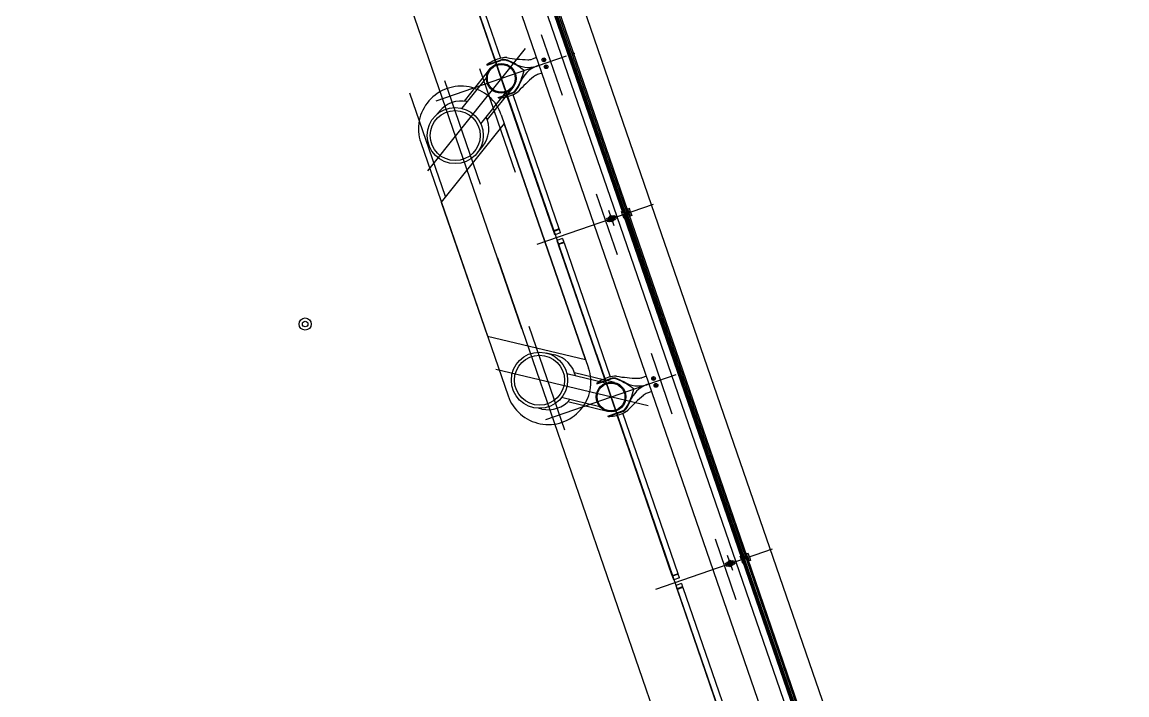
# Model space of a CAD drawing. Extents: x 809434 to 809707, y 818708 to 819364.
# Drawn here: x 809494.77 to 809503.85, y 819300.39 to 819305.92 of the extents above; entities that cross this region are included whole.
import ezdxf

# ---------------------------------------------------------------- set-up
doc = ezdxf.new("R2010")
doc.units = 0
for name, color, linetype in [('MAJ630_1', 7, 'Continuous'), ('MAJ630__', 7, 'Continuous'), ('MAJ640__', 7, 'Continuous'), ('MAJ640__1', 7, 'Continuous'), ('MMH294_S', 7, 'Continuous')]:
    doc.layers.add(name, color=color, linetype=linetype)

msp = doc.modelspace()

# ---------------------------------------------------------------- linework, layer by layer
at = {"layer": 'MAJ630_1'}
for p, q in [((809498.5858, 819305.4673), (809498.3834, 819305.2137)), ((809498.6123, 819305.5362), (809498.402, 819305.2727)), ((809498.8034, 819305.3837), (809498.5931, 819305.1202)), ((809498.7422, 819305.3426), (809498.5383, 819305.0871)), ((809498.1986, 819305.1881), (809498.1817, 819305.1668)), ((809498.7081, 819305.1595), (809499.4254, 819303.0763)), ((809498.0463, 819304.9316), (809498.7635, 819302.8484)), ((809498.5097, 819304.8453), (809498.5558, 819304.903)), ((809499.0756, 819303.2018), (809499.1475, 819303.1847)), ((809499.565, 819302.953), (809499.2471, 819303.0288)), ((809499.6385, 819302.9583), (809499.3106, 819303.0365)), ((809499.5186, 819302.7585), (809499.2029, 819302.8337)), ((809499.0415, 819302.7401), (809499.0151, 819302.7464)), ((809499.5818, 819302.7205), (809499.2539, 819302.7987))]:
    msp.add_line(p, q, dxfattribs=at)
msp.add_lwpolyline([(809499.4013, 819303.1462), (809498.7322, 819305.0896), (809498.215, 819304.4415), (809498.5948, 819303.3386), (809499.4013, 819303.1462)], dxfattribs=at)
for centre, radius in [((809498.7078, 819305.4599), 0.1223), ((809498.7078, 819305.4599), 0.1143), ((809498.3292, 819304.9892), 0.2309), ((809498.3292, 819304.9892), 0.2059), ((809499.022, 819302.9772), 0.2309), ((809499.022, 819302.9772), 0.2059), ((809499.6102, 819302.8394), 0.1223), ((809499.6102, 819302.8394), 0.1143)]:
    msp.add_circle(centre, radius, dxfattribs=at)
for centre, radius, start, end in [((809498.3772, 819305.0455), 0.35, 19, 199.00003), ((809498.3772, 819305.0455), 0.2285, 77.36555, 141.41268), ((809498.3772, 819305.0455), 0.2285, 321.42148, 25.45906), ((809499.0945, 819302.9624), 0.2285, 12.54094, 76.57852), ((809499.0945, 819302.9624), 0.35, 198.9995, 19.00002), ((809499.0945, 819302.9624), 0.2285, 256.58732, 320.63445)]:
    msp.add_arc(centre, radius, start, end, dxfattribs=at)
at = {"layer": 'MAJ630__'}
for p, q in [((809499.9438, 819304.4199), (809496.037, 819315.7661)), ((809499.471, 819304.2571), (809497.5192, 819309.9255)), ((809499.7097, 819304.3472), (809498.7379, 819307.1696)), ((809499.7522, 819304.3619), (809498.7804, 819307.1842)), ((809499.7606, 819304.3885), (809499.7483, 819304.3843)), ((809499.7556, 819304.363), (809499.7483, 819304.3843)), ((809499.7703, 819304.3602), (809499.7606, 819304.3885)), ((809503.8506, 819293.0737), (809499.9438, 819304.4199)), ((809499.7024, 819304.3685), (809499.695, 819304.366)), ((809499.7048, 819304.3376), (809499.695, 819304.366)), ((809499.7097, 819304.3472), (809499.7024, 819304.3685)), ((809499.7703, 819304.3602), (809499.7048, 819304.3376)), ((809499.7703, 819304.3602), (809499.7048, 819304.3376)), ((809499.7048, 819304.3376), (809499.7146, 819304.3092)), ((809499.7556, 819304.363), (809499.7097, 819304.3472)), ((809499.7605, 819304.3488), (809499.7146, 819304.333)), ((809500.6864, 819301.5107), (809499.7146, 819304.333)), ((809499.7146, 819304.333), (809499.7219, 819304.3118)), ((809499.7219, 819304.3118), (809499.7146, 819304.3092)), ((809500.7289, 819301.5253), (809499.7571, 819304.3477)), ((809499.7605, 819304.3488), (809499.7678, 819304.3276)), ((809499.7801, 819304.3318), (809499.7678, 819304.3276)), ((809499.7703, 819304.3602), (809499.7801, 819304.3318)), ((809501.4228, 819298.5887), (809499.471, 819304.2571)), ((809500.6791, 819301.5319), (809500.6717, 819301.5294)), ((809500.6815, 819301.5011), (809500.6717, 819301.5294)), ((809500.6864, 819301.5107), (809500.6791, 819301.5319)), ((809500.747, 819301.5236), (809500.6815, 819301.5011)), ((809500.747, 819301.5236), (809500.6815, 819301.5011)), ((809500.6815, 819301.5011), (809500.6913, 819301.4727)), ((809500.7323, 819301.5265), (809500.6864, 819301.5107)), ((809500.7372, 819301.5123), (809500.6913, 819301.4965)), ((809501.6631, 819298.6741), (809500.6913, 819301.4965)), ((809500.6913, 819301.4965), (809500.6986, 819301.4752)), ((809500.6986, 819301.4752), (809500.6913, 819301.4727)), ((809500.7373, 819301.552), (809500.725, 819301.5477)), ((809500.7323, 819301.5265), (809500.725, 819301.5477)), ((809501.7056, 819298.6888), (809500.7338, 819301.5111)), ((809500.7372, 819301.5123), (809500.7445, 819301.491)), ((809500.747, 819301.5236), (809500.7373, 819301.552)), ((809500.7568, 819301.4952), (809500.7445, 819301.491)), ((809500.747, 819301.5236), (809500.7568, 819301.4952))]:
    msp.add_line(p, q, dxfattribs=at)
for points in [[(809498.5898, 819305.5717), (809498.5911, 819305.5677), (809498.704, 819305.6065)], [(809498.9979, 819305.6312), (809498.9611, 819305.6185)], [(809499.0418, 819305.5035), (809499.005, 819305.4909)], [(809498.6836, 819305.2992), (809498.6822, 819305.3032), (809498.795, 819305.342)], [(809499.4921, 819302.9512), (809499.4935, 819302.9472), (809499.6063, 819302.986)], [(809499.9002, 819303.0107), (809499.8634, 819302.998)], [(809499.9442, 819302.883), (809499.9073, 819302.8703)], [(809499.5859, 819302.6787), (809499.5845, 819302.6827), (809499.6973, 819302.7215)]]:
    msp.add_lwpolyline(points, dxfattribs=at)
for centre, radius in [((809498.7078, 819305.4599), 0.1223), ((809498.7078, 819305.4599), 0.1143), ((809499.6102, 819302.8394), 0.1223), ((809499.6102, 819302.8394), 0.1143)]:
    msp.add_circle(centre, radius, dxfattribs=at)
for centre, radius, start, end in [((809498.7899, 819305.2977), 0.3393, 107.29394, 126.13928), ((809498.7443, 819305.4584), 0.1724, 87.60393, 108.72489), ((809498.7284, 819305.5356), 0.075, 68.03764, 109), ((809498.7507, 819305.6106), 0.02, 80.57421, 87.60393), ((809498.9735, 819306.9525), 1.3402, 260.57421, 267.92155), ((809498.5459, 819305.0832), 0.5628, 51.63214, 68.03764), ((809498.9285, 819305.7131), 0.1, 267.92155, 289), ((809498.3483, 819305.6571), 0.5628, 329.96236, 346.36786), ((809499.8361, 819304.4473), 1.3402, 130.07845, 137.42579), ((809499.0376, 819305.3963), 0.1, 109, 130.07845), ((809498.7706, 819305.4129), 0.075, 289, 329.96236), ((809498.6726, 819305.6383), 0.3393, 271.86071, 290.70605), ((809498.7356, 819305.4836), 0.1724, 289.2751, 310.39607), ((809498.8344, 819305.3676), 0.02, 310.39607, 317.42579), ((809499.6922, 819302.6771), 0.3393, 107.29394, 126.13928), ((809499.6467, 819302.8379), 0.1724, 87.60393, 108.72489), ((809499.6307, 819302.9151), 0.075, 68.03764, 109), ((809499.653, 819302.9901), 0.02, 80.57421, 87.60393), ((809499.8758, 819304.3319), 1.3402, 260.57421, 267.92155), ((809499.4482, 819302.4627), 0.5628, 51.63214, 68.03764), ((809499.8308, 819303.0925), 0.1, 267.92155, 289), ((809499.2506, 819303.0366), 0.5628, 329.96236, 346.36786), ((809500.7384, 819301.8268), 1.3402, 130.07845, 137.42579), ((809499.9399, 819302.7758), 0.1, 109, 130.07845), ((809499.6729, 819302.7924), 0.075, 289, 329.96236), ((809499.5749, 819303.0178), 0.3393, 271.86071, 290.70605), ((809499.638, 819302.8631), 0.1724, 289.2751, 310.39607), ((809499.7367, 819302.7471), 0.02, 310.39607, 317.42579)]:
    msp.add_arc(centre, radius, start, end, dxfattribs=at)
at = {"layer": 'MAJ640__'}
for p, q in [((809499.6601, 819304.3222), (809497.7083, 819309.9906)), ((809499.7191, 819304.3505), (809498.7473, 819307.1728)), ((809499.7199, 819304.3507), (809498.748, 819307.1731)), ((809499.7293, 819304.354), (809498.7575, 819307.1764)), ((809499.7407, 819304.3579), (809498.7688, 819307.1803)), ((809499.5748, 819304.3087), (809499.5852, 819304.3123)), ((809499.5797, 819304.2945), (809499.5748, 819304.3087)), ((809499.5846, 819304.2804), (809499.5797, 819304.2945)), ((809499.595, 819304.2839), (809499.5846, 819304.2804)), ((809499.6295, 819304.3289), (809499.5855, 819304.3137)), ((809499.5869, 819304.3063), (809499.5945, 819304.3089)), ((809499.6002, 819304.2923), (809499.5926, 819304.2897)), ((809499.5946, 819304.3089), (809499.6254, 819304.3195)), ((809499.5953, 819304.3213), (809499.6171, 819304.3288)), ((809499.596, 819304.3226), (809499.5953, 819304.3213)), ((809499.5953, 819304.3213), (809499.5963, 819304.3185)), ((809499.6158, 819304.3294), (809499.596, 819304.3226)), ((809499.5963, 819304.3185), (809499.6181, 819304.326)), ((809499.5987, 819304.3193), (809499.5984, 819304.3187)), ((809499.5985, 819304.3182), (809499.5984, 819304.3187)), ((809499.6003, 819304.2924), (809499.6311, 819304.303)), ((809499.6293, 819304.2934), (809499.6075, 819304.2859)), ((809499.6075, 819304.2859), (809499.6085, 819304.283)), ((809499.6303, 819304.2905), (809499.6085, 819304.283)), ((809499.6094, 819304.2865), (809499.6091, 819304.2875)), ((809499.6098, 819304.2824), (809499.6297, 819304.2893)), ((809499.6157, 819304.3252), (809499.6163, 819304.3249)), ((809499.6158, 819304.3294), (809499.6171, 819304.3288)), ((809499.6165, 819304.3244), (809499.6163, 819304.3249)), ((809499.6171, 819304.3288), (809499.6181, 819304.326)), ((809499.633, 819304.3221), (809499.6254, 819304.3195)), ((809499.6274, 819304.2927), (809499.6271, 819304.2937)), ((809499.6293, 819304.2934), (809499.6303, 819304.2905)), ((809499.6297, 819304.2893), (809499.6303, 819304.2905)), ((809499.6306, 819304.3279), (809499.641, 819304.3315)), ((809499.6404, 819304.2996), (809499.6508, 819304.3031)), ((809499.641, 819304.3315), (809499.6459, 819304.3173)), ((809499.6459, 819304.3173), (809499.6508, 819304.3031)), ((809501.6119, 819298.6538), (809499.6601, 819304.3222)), ((809500.6959, 819301.5139), (809499.724, 819304.3363)), ((809500.6966, 819301.5142), (809499.7247, 819304.3365)), ((809500.706, 819301.5174), (809499.7342, 819304.3398)), ((809500.7174, 819301.5213), (809499.7456, 819304.3437)), ((809499.6098, 819304.2824), (809499.6085, 819304.283)), ((809500.5515, 819301.4722), (809500.562, 819301.4758)), ((809500.5613, 819301.4438), (809500.5515, 819301.4722)), ((809500.6062, 819301.4923), (809500.5622, 819301.4772)), ((809500.5636, 819301.4697), (809500.5712, 819301.4723)), ((809500.5714, 819301.4724), (809500.6021, 819301.483)), ((809500.572, 819301.4848), (809500.5938, 819301.4923)), ((809500.5727, 819301.486), (809500.572, 819301.4848)), ((809500.572, 819301.4848), (809500.573, 819301.4819)), ((809500.5925, 819301.4929), (809500.5727, 819301.486)), ((809500.573, 819301.4819), (809500.5948, 819301.4894)), ((809500.5754, 819301.4828), (809500.5751, 819301.4821)), ((809500.5752, 819301.4816), (809500.5751, 819301.4821)), ((809500.5924, 819301.4886), (809500.593, 819301.4883)), ((809500.5925, 819301.4929), (809500.5938, 819301.4923)), ((809500.5932, 819301.4878), (809500.593, 819301.4883)), ((809500.5938, 819301.4923), (809500.5948, 819301.4894)), ((809500.6097, 819301.4856), (809500.6021, 819301.483)), ((809500.6073, 819301.4914), (809500.6177, 819301.4949)), ((809500.6177, 819301.4949), (809500.6275, 819301.4666)), ((809501.6726, 819298.6774), (809500.7007, 819301.4997)), ((809501.6733, 819298.6776), (809500.7015, 819301.5)), ((809501.6827, 819298.6809), (809500.7109, 819301.5032)), ((809501.6941, 819298.6848), (809500.7223, 819301.5071)), ((809500.5717, 819301.4474), (809500.5613, 819301.4438)), ((809500.5769, 819301.4558), (809500.5693, 819301.4532)), ((809500.577, 819301.4558), (809500.6078, 819301.4664)), ((809500.606, 819301.4568), (809500.5843, 819301.4493)), ((809500.5843, 819301.4493), (809500.5852, 819301.4465)), ((809500.607, 819301.454), (809500.5852, 819301.4465)), ((809500.5865, 819301.4459), (809500.5852, 819301.4465)), ((809500.5861, 819301.45), (809500.5858, 819301.4509)), ((809500.5865, 819301.4459), (809500.6064, 819301.4527)), ((809500.6041, 819301.4562), (809500.6038, 819301.4571)), ((809500.606, 819301.4568), (809500.607, 819301.454)), ((809500.6064, 819301.4527), (809500.607, 819301.454)), ((809500.6171, 819301.463), (809500.6275, 819301.4666))]:
    msp.add_line(p, q, dxfattribs=at)
for points in [[(809498.5898, 819305.5717), (809498.7026, 819305.6105)], [(809498.6836, 819305.2992), (809498.7964, 819305.338)], [(809499.5961, 819304.283), (809499.6401, 819304.2981)], [(809499.4921, 819302.9512), (809499.6049, 819302.99)], [(809499.5859, 819302.6787), (809499.6987, 819302.7175)], [(809500.5728, 819301.4464), (809500.6168, 819301.4616)]]:
    msp.add_lwpolyline(points, dxfattribs=at)
for centre, radius in [((809499.0573, 819305.612), 0.0155), ((809499.0573, 819305.612), 0.0135), ((809499.0573, 819305.612), 0.0042), ((809499.0769, 819305.5553), 0.0155), ((809499.0769, 819305.5553), 0.0135), ((809499.0769, 819305.5553), 0.0042), ((809499.9597, 819302.9915), 0.0155), ((809499.9597, 819302.9915), 0.0135), ((809499.9597, 819302.9915), 0.0042), ((809499.9792, 819302.9348), 0.0155), ((809499.9792, 819302.9348), 0.0135), ((809499.9792, 819302.9348), 0.0042), ((809500.5895, 819301.4694), 0.006)]:
    msp.add_circle(centre, radius, dxfattribs=at)
for centre, radius, start, end in [((809498.7284, 819305.5356), 0.0792, 68.03764, 109), ((809498.5459, 819305.0832), 0.567, 59.89592, 68.03764), ((809498.8404, 819305.591), 0.02, 239.89592, 251.32459), ((809498.9323, 819305.7808), 0.2307, 244.76877, 292.32268), ((809499.0822, 819305.3453), 0.2307, 105.67731, 153.23123), ((809499.0822, 819305.3453), 0.2307, 105.67731, 112.32268), ((809498.9323, 819305.7808), 0.2307, 285.67731, 292.32268), ((809498.3483, 819305.6571), 0.567, 329.96236, 338.10407), ((809498.893, 819305.4382), 0.02, 146.67541, 158.10407), ((809498.7706, 819305.4129), 0.0792, 289, 329.96236), ((809499.6128, 819304.3059), 0.0095, 146.69488, 199.00008), ((809499.6128, 819304.3059), 0.0095, 199.00008, 251.30512), ((809499.6128, 819304.3059), 0.006, 18.99986, 199.00013), ((809499.6128, 819304.3059), 0.006, 199.00013, 18.99986), ((809499.6128, 819304.3059), 0.0109, 101.1265, 116.87349), ((809499.6128, 819304.3059), 0.0109, 281.1265, 296.87349), ((809499.6128, 819304.3059), 0.0095, 18.99991, 72.81736), ((809499.6128, 819304.3059), 0.0095, 325.18264, 18.99991), ((809499.6307, 819302.9151), 0.0792, 68.03764, 109), ((809499.4482, 819302.4627), 0.567, 59.89592, 68.03764), ((809499.7427, 819302.9705), 0.02, 239.89592, 251.32459), ((809499.8346, 819303.1602), 0.2307, 244.76877, 292.32268), ((809499.9845, 819302.7248), 0.2307, 105.67731, 153.23123), ((809499.8346, 819303.1602), 0.2307, 285.67731, 292.32268), ((809499.9845, 819302.7248), 0.2307, 105.67731, 112.32268), ((809499.6729, 819302.7924), 0.0792, 289, 329.96236), ((809499.2506, 819303.0366), 0.567, 329.96236, 338.10407), ((809499.7953, 819302.8177), 0.02, 146.67541, 158.10407), ((809500.5895, 819301.4694), 0.0095, 146.69488, 251.30512), ((809500.5895, 819301.4694), 0.0109, 101.1265, 116.87349), ((809500.5895, 819301.4694), 0.0095, 325.18264, 72.81736), ((809500.5895, 819301.4694), 0.0109, 281.1265, 296.87349)]:
    msp.add_arc(centre, radius, start, end, dxfattribs=at)
for points, degree in [([(809499.5852, 819304.313), (809499.5852, 819304.3131), (809499.5852, 819304.3131), (809499.5853, 819304.3132), (809499.5853, 819304.3133), (809499.5853, 819304.3133), (809499.5853, 819304.3134), (809499.5853, 819304.3134), (809499.5853, 819304.3135), (809499.5853, 819304.3135), (809499.5854, 819304.3136), (809499.5854, 819304.3136), (809499.5854, 819304.3136), (809499.5855, 819304.3137), (809499.5855, 819304.3137), (809499.5855, 819304.3137)], 3), ([(809499.5861, 819304.3068), (809499.586, 819304.3072), (809499.5859, 819304.3075), (809499.5857, 819304.3084), (809499.5856, 819304.3089), (809499.5854, 819304.31), (809499.5853, 819304.3106), (809499.5853, 819304.3118), (809499.5852, 819304.3124), (809499.5852, 819304.313)], 3), ([(809499.5861, 819304.3068), (809499.5861, 819304.3068), (809499.5861, 819304.3068), (809499.5861, 819304.3067), (809499.5861, 819304.3067), (809499.5861, 819304.3067), (809499.5861, 819304.3067), (809499.5861, 819304.3066)], 3), ([(809499.5869, 819304.3063), (809499.5869, 819304.3063), (809499.5869, 819304.3063), (809499.5869, 819304.3062), (809499.5868, 819304.3062), (809499.5867, 819304.3062), (809499.5867, 819304.3062), (809499.5866, 819304.3062), (809499.5865, 819304.3063), (809499.5864, 819304.3063), (809499.5863, 819304.3064), (809499.5862, 819304.3065), (809499.5862, 819304.3066), (809499.5861, 819304.3066)], 3), ([(809499.5922, 819304.289), (809499.5922, 819304.289), (809499.5922, 819304.289), (809499.5922, 819304.2891), (809499.5922, 819304.2892), (809499.5922, 819304.2894), (809499.5923, 819304.2894), (809499.5923, 819304.2895), (809499.5924, 819304.2896), (809499.5925, 819304.2897), (809499.5925, 819304.2897), (809499.5926, 819304.2897), (809499.5926, 819304.2897), (809499.5926, 819304.2897)], 3), ([(809499.5922, 819304.289), (809499.5922, 819304.2889), (809499.5922, 819304.2889), (809499.5922, 819304.2889), (809499.5923, 819304.2889), (809499.5923, 819304.2888), (809499.5923, 819304.2888), (809499.5923, 819304.2888)], 3), ([(809499.5954, 819304.2834), (809499.5951, 819304.2839), (809499.5947, 819304.2844), (809499.594, 819304.2854), (809499.5937, 819304.2858), (809499.5932, 819304.2868), (809499.5929, 819304.2873), (809499.5926, 819304.2881), (809499.5924, 819304.2884), (809499.5923, 819304.2888)], 3), ([(809499.5945, 819304.3089), (809499.5945, 819304.3089), (809499.5946, 819304.3089), (809499.5946, 819304.3089)], 2), ([(809499.5945, 819304.3089), (809499.5945, 819304.3089), (809499.5945, 819304.3088), (809499.5946, 819304.3087), (809499.5946, 819304.3085), (809499.5947, 819304.3079), (809499.5948, 819304.3075), (809499.595, 819304.3063), (809499.5951, 819304.3053), (809499.5956, 819304.303), (809499.5959, 819304.3018), (809499.5963, 819304.3005), (809499.5963, 819304.3004), (809499.5964, 819304.3003)], 3), ([(809499.5964, 819304.3003), (809499.5967, 819304.2993), (809499.5971, 819304.2983), (809499.5981, 819304.2963), (809499.5986, 819304.2954), (809499.5993, 819304.2941), (809499.5996, 819304.2936), (809499.6, 819304.2929), (809499.6001, 819304.2927), (809499.6002, 819304.2925), (809499.6002, 819304.2924), (809499.6002, 819304.2923)], 3), ([(809499.6003, 819304.2924), (809499.6003, 819304.2924), (809499.6002, 819304.2923), (809499.6002, 819304.2923)], 2), ([(809499.6003, 819304.2924), (809499.6003, 819304.2924), (809499.6002, 819304.2923), (809499.6002, 819304.2923)], 2), ([(809499.6057, 819304.3125), (809499.6057, 819304.3124), (809499.6057, 819304.3124), (809499.6056, 819304.3123), (809499.6056, 819304.3123), (809499.6054, 819304.312), (809499.6053, 819304.3119), (809499.6051, 819304.3115), (809499.605, 819304.3113), (809499.6049, 819304.3111)], 3), ([(809499.6079, 819304.3157), (809499.6067, 819304.314), (809499.6057, 819304.3125)], 2), ([(809499.6098, 819304.2969), (809499.61, 819304.2969), (809499.6102, 819304.2968), (809499.6106, 819304.2967), (809499.6108, 819304.2966), (809499.611, 819304.2965), (809499.6111, 819304.2965), (809499.6112, 819304.2964), (809499.6112, 819304.2964), (809499.6112, 819304.2964)], 3), ([(809499.6144, 819304.3154), (809499.6127, 819304.316), (809499.6107, 819304.3167)], 2), ([(809499.6112, 819304.2964), (809499.613, 819304.2958), (809499.6149, 819304.2952)], 2), ([(809499.6159, 819304.3149), (809499.6157, 819304.315), (809499.6155, 819304.3151), (809499.6151, 819304.3152), (809499.6149, 819304.3153), (809499.6146, 819304.3154), (809499.6145, 819304.3154), (809499.6144, 819304.3154), (809499.6144, 819304.3154), (809499.6144, 819304.3154)], 3), ([(809499.6178, 819304.2962), (809499.6189, 819304.2979), (809499.6199, 819304.2994)], 2), ([(809499.6199, 819304.2994), (809499.6199, 819304.2994), (809499.6199, 819304.2994), (809499.62, 819304.2995), (809499.62, 819304.2996), (809499.6202, 819304.2998), (809499.6203, 819304.3), (809499.6205, 819304.3004), (809499.6206, 819304.3005), (809499.6207, 819304.3007)], 3), ([(809499.6292, 819304.3116), (809499.6289, 819304.3126), (809499.6285, 819304.3136), (809499.6275, 819304.3156), (809499.627, 819304.3165), (809499.6263, 819304.3178), (809499.626, 819304.3183), (809499.6257, 819304.3189), (809499.6256, 819304.3192), (809499.6255, 819304.3194), (809499.6254, 819304.3195), (809499.6254, 819304.3195)], 3), ([(809499.6311, 819304.303), (809499.6311, 819304.303), (809499.6311, 819304.303), (809499.631, 819304.3032), (809499.631, 819304.3034), (809499.6309, 819304.3039), (809499.6308, 819304.3043), (809499.6306, 819304.3056), (809499.6305, 819304.3066), (809499.63, 819304.3089), (809499.6297, 819304.3101), (809499.6293, 819304.3114), (809499.6293, 819304.3115), (809499.6292, 819304.3116)], 3), ([(809499.6295, 819304.3289), (809499.6295, 819304.3289), (809499.6296, 819304.3289), (809499.6297, 819304.3289), (809499.6297, 819304.3289), (809499.6298, 819304.3288), (809499.6298, 819304.3288), (809499.6299, 819304.3288), (809499.6299, 819304.3288), (809499.6299, 819304.3287), (809499.63, 819304.3287), (809499.63, 819304.3286), (809499.6301, 819304.3286), (809499.6301, 819304.3285), (809499.6302, 819304.3285), (809499.6302, 819304.3285)], 3), ([(809499.6302, 819304.3285), (809499.6306, 819304.328), (809499.6309, 819304.3275), (809499.6316, 819304.3265), (809499.6319, 819304.326), (809499.6324, 819304.325), (809499.6327, 819304.3245), (809499.6331, 819304.3237), (809499.6332, 819304.3234), (809499.6333, 819304.3231)], 3), ([(809499.6387, 819304.3056), (809499.6381, 819304.3054), (809499.6374, 819304.3052), (809499.6358, 819304.3046), (809499.6349, 819304.3043), (809499.6333, 819304.3037), (809499.6327, 819304.3035), (809499.6318, 819304.3032), (809499.6315, 819304.3031), (809499.6311, 819304.303)], 3), ([(809499.6387, 819304.3056), (809499.6378, 819304.3053), (809499.637, 819304.305), (809499.6361, 819304.3047), (809499.6348, 819304.3043), (809499.6336, 819304.3038), (809499.6323, 819304.3034), (809499.6319, 819304.3032), (809499.6315, 819304.3031), (809499.6311, 819304.303)], 3), ([(809499.6334, 819304.3229), (809499.6334, 819304.3229), (809499.6334, 819304.3228), (809499.6334, 819304.3227), (809499.6334, 819304.3227), (809499.6334, 819304.3225), (809499.6334, 819304.3224), (809499.6333, 819304.3223), (809499.6332, 819304.3223), (809499.6331, 819304.3222), (809499.6331, 819304.3222), (809499.633, 819304.3221), (809499.633, 819304.3221), (809499.633, 819304.3221)], 3), ([(809499.6334, 819304.3229), (809499.6334, 819304.3229), (809499.6334, 819304.3229), (809499.6334, 819304.323), (809499.6334, 819304.323), (809499.6333, 819304.323), (809499.6333, 819304.3231), (809499.6333, 819304.3231)], 3), ([(809499.6387, 819304.3056), (809499.6387, 819304.3056), (809499.6387, 819304.3056), (809499.6388, 819304.3056), (809499.6388, 819304.3056), (809499.6389, 819304.3056), (809499.6389, 819304.3056), (809499.639, 819304.3056), (809499.6391, 819304.3056), (809499.6393, 819304.3055), (809499.6393, 819304.3055), (809499.6394, 819304.3054), (809499.6395, 819304.3053), (809499.6395, 819304.3052)], 3), ([(809499.6395, 819304.305), (809499.6395, 819304.3051), (809499.6395, 819304.3051), (809499.6395, 819304.3051), (809499.6395, 819304.3052), (809499.6395, 819304.3052), (809499.6395, 819304.3052), (809499.6395, 819304.3052)], 3), ([(809499.6395, 819304.305), (809499.6396, 819304.3047), (809499.6397, 819304.3044), (809499.6399, 819304.3035), (809499.64, 819304.303), (809499.6402, 819304.3018), (809499.6403, 819304.3013), (809499.6404, 819304.3001), (809499.6404, 819304.2995), (809499.6404, 819304.2989)], 3), ([(809499.6404, 819304.2989), (809499.6404, 819304.2988), (809499.6404, 819304.2987), (809499.6404, 819304.2986), (809499.6403, 819304.2986), (809499.6403, 819304.2985), (809499.6403, 819304.2985), (809499.6403, 819304.2984), (809499.6403, 819304.2984), (809499.6403, 819304.2983), (809499.6403, 819304.2983), (809499.6402, 819304.2982), (809499.6402, 819304.2982), (809499.6401, 819304.2982), (809499.6401, 819304.2981), (809499.6401, 819304.2981)], 3), ([(809499.5961, 819304.283), (809499.5961, 819304.283), (809499.596, 819304.283), (809499.596, 819304.283), (809499.5959, 819304.283), (809499.5958, 819304.283), (809499.5958, 819304.2831), (809499.5958, 819304.2831), (809499.5957, 819304.2831), (809499.5957, 819304.2832), (809499.5956, 819304.2832), (809499.5956, 819304.2832), (809499.5956, 819304.2833), (809499.5955, 819304.2833), (809499.5955, 819304.2834), (809499.5954, 819304.2834)], 3), ([(809500.5619, 819301.4764), (809500.5619, 819301.4765), (809500.5619, 819301.4766), (809500.562, 819301.4767), (809500.562, 819301.4767), (809500.562, 819301.4768), (809500.562, 819301.4768), (809500.562, 819301.4769), (809500.562, 819301.4769), (809500.5621, 819301.477), (809500.5621, 819301.477), (809500.5621, 819301.4771), (809500.5621, 819301.4771), (809500.5622, 819301.4771), (809500.5622, 819301.4772), (809500.5622, 819301.4772)], 3), ([(809500.5628, 819301.4703), (809500.5627, 819301.4706), (809500.5626, 819301.4709), (809500.5624, 819301.4718), (809500.5623, 819301.4723), (809500.5621, 819301.4735), (809500.5621, 819301.474), (809500.562, 819301.4752), (809500.5619, 819301.4758), (809500.5619, 819301.4764)], 3), ([(809500.5628, 819301.4703), (809500.5628, 819301.4703), (809500.5628, 819301.4702), (809500.5628, 819301.4702), (809500.5628, 819301.4701), (809500.5628, 819301.4701), (809500.5628, 819301.4701), (809500.5628, 819301.4701)], 3), ([(809500.5636, 819301.4697), (809500.5636, 819301.4697), (809500.5636, 819301.4697), (809500.5636, 819301.4697), (809500.5635, 819301.4697), (809500.5634, 819301.4697), (809500.5634, 819301.4697), (809500.5633, 819301.4697), (809500.5632, 819301.4697), (809500.5631, 819301.4698), (809500.563, 819301.4698), (809500.5629, 819301.4699), (809500.5629, 819301.47), (809500.5628, 819301.4701)], 3), ([(809500.5712, 819301.4723), (809500.5712, 819301.4723), (809500.5713, 819301.4724), (809500.5714, 819301.4724)], 2), ([(809500.5712, 819301.4723), (809500.5712, 819301.4723), (809500.5712, 819301.4723), (809500.5713, 819301.4721), (809500.5713, 819301.4719), (809500.5714, 819301.4714), (809500.5715, 819301.471), (809500.5717, 819301.4697), (809500.5718, 819301.4687), (809500.5723, 819301.4664), (809500.5726, 819301.4653), (809500.5733, 819301.4629), (809500.5738, 819301.4618), (809500.5748, 819301.4597), (809500.5753, 819301.4588), (809500.576, 819301.4575), (809500.5763, 819301.457), (809500.5767, 819301.4564), (809500.5768, 819301.4561), (809500.5769, 819301.4559), (809500.5769, 819301.4558), (809500.5769, 819301.4558)], 3), ([(809500.5824, 819301.4759), (809500.5824, 819301.4759), (809500.5824, 819301.4759), (809500.5824, 819301.4758), (809500.5823, 819301.4757), (809500.5822, 819301.4755), (809500.582, 819301.4753), (809500.5818, 819301.4749), (809500.5817, 819301.4748), (809500.5816, 819301.4746)], 3), ([(809500.5846, 819301.4791), (809500.5834, 819301.4774), (809500.5824, 819301.4759)], 2), ([(809500.5911, 819301.4789), (809500.5894, 819301.4795), (809500.5874, 819301.4801)], 2), ([(809500.5926, 819301.4784), (809500.5924, 819301.4784), (809500.5922, 819301.4785), (809500.5918, 819301.4786), (809500.5916, 819301.4787), (809500.5913, 819301.4788), (809500.5912, 819301.4788), (809500.5911, 819301.4789), (809500.5911, 819301.4789), (809500.5911, 819301.4789)], 3), ([(809500.6078, 819301.4664), (809500.6078, 819301.4664), (809500.6078, 819301.4665), (809500.6078, 819301.4666), (809500.6077, 819301.4668), (809500.6076, 819301.4674), (809500.6075, 819301.4678), (809500.6073, 819301.469), (809500.6072, 819301.47), (809500.6068, 819301.4723), (809500.6065, 819301.4735), (809500.6057, 819301.4758), (809500.6052, 819301.4769), (809500.6042, 819301.479), (809500.6037, 819301.4799), (809500.603, 819301.4813), (809500.6027, 819301.4817), (809500.6024, 819301.4824), (809500.6023, 819301.4826), (809500.6022, 819301.4829), (809500.6021, 819301.4829), (809500.6021, 819301.483)], 3), ([(809500.6062, 819301.4923), (809500.6062, 819301.4923), (809500.6063, 819301.4923), (809500.6064, 819301.4923), (809500.6064, 819301.4923), (809500.6065, 819301.4923), (809500.6065, 819301.4923), (809500.6066, 819301.4922), (809500.6066, 819301.4922), (809500.6066, 819301.4922), (809500.6067, 819301.4921), (809500.6067, 819301.4921), (809500.6068, 819301.4921), (809500.6068, 819301.492), (809500.6069, 819301.4919), (809500.6069, 819301.4919)], 3), ([(809500.6069, 819301.4919), (809500.6073, 819301.4914), (809500.6076, 819301.4909), (809500.6083, 819301.49), (809500.6086, 819301.4895), (809500.6091, 819301.4885), (809500.6094, 819301.488), (809500.6098, 819301.4872), (809500.6099, 819301.4869), (809500.61, 819301.4865)], 3), ([(809500.6154, 819301.469), (809500.6148, 819301.4688), (809500.6141, 819301.4686), (809500.6125, 819301.4681), (809500.6116, 819301.4677), (809500.61, 819301.4672), (809500.6094, 819301.467), (809500.6085, 819301.4667), (809500.6082, 819301.4665), (809500.6078, 819301.4664)], 3), ([(809500.6154, 819301.469), (809500.6145, 819301.4687), (809500.6137, 819301.4684), (809500.6128, 819301.4681), (809500.6115, 819301.4677), (809500.6103, 819301.4673), (809500.609, 819301.4668), (809500.6086, 819301.4667), (809500.6082, 819301.4666), (809500.6078, 819301.4664)], 3), ([(809500.6101, 819301.4864), (809500.6101, 819301.4863), (809500.6101, 819301.4863), (809500.6101, 819301.4862), (809500.6101, 819301.4861), (809500.6101, 819301.486), (809500.6101, 819301.4859), (809500.61, 819301.4858), (809500.6099, 819301.4857), (809500.6098, 819301.4856), (809500.6098, 819301.4856), (809500.6097, 819301.4856), (809500.6097, 819301.4856), (809500.6097, 819301.4856)], 3), ([(809500.6101, 819301.4864), (809500.6101, 819301.4864), (809500.6101, 819301.4864), (809500.6101, 819301.4864), (809500.6101, 819301.4864), (809500.61, 819301.4865), (809500.61, 819301.4865), (809500.61, 819301.4865)], 3), ([(809500.6154, 819301.469), (809500.6154, 819301.469), (809500.6154, 819301.469), (809500.6155, 819301.4691), (809500.6155, 819301.4691), (809500.6156, 819301.4691), (809500.6156, 819301.4691), (809500.6157, 819301.4691), (809500.6158, 819301.469), (809500.616, 819301.469), (809500.616, 819301.4689), (809500.6161, 819301.4688), (809500.6162, 819301.4687), (809500.6162, 819301.4687)], 3), ([(809500.6162, 819301.4685), (809500.6162, 819301.4685), (809500.6162, 819301.4685), (809500.6162, 819301.4686), (809500.6162, 819301.4686), (809500.6162, 819301.4686), (809500.6162, 819301.4687), (809500.6162, 819301.4687)], 3), ([(809500.5689, 819301.4524), (809500.5689, 819301.4524), (809500.5689, 819301.4525), (809500.5689, 819301.4526), (809500.5689, 819301.4526), (809500.5689, 819301.4528), (809500.569, 819301.4529), (809500.569, 819301.453), (809500.5691, 819301.453), (809500.5692, 819301.4531), (809500.5692, 819301.4531), (809500.5693, 819301.4532), (809500.5693, 819301.4532), (809500.5693, 819301.4532)], 3), ([(809500.5689, 819301.4524), (809500.5689, 819301.4524), (809500.5689, 819301.4524), (809500.569, 819301.4523), (809500.569, 819301.4523), (809500.569, 819301.4523), (809500.569, 819301.4522), (809500.569, 819301.4522)], 3), ([(809500.5721, 819301.4468), (809500.5718, 819301.4473), (809500.5714, 819301.4478), (809500.5707, 819301.4488), (809500.5704, 819301.4493), (809500.5699, 819301.4503), (809500.5696, 819301.4508), (809500.5693, 819301.4516), (809500.5691, 819301.4519), (809500.569, 819301.4522)], 3), ([(809500.5728, 819301.4464), (809500.5728, 819301.4464), (809500.5727, 819301.4464), (809500.5727, 819301.4464), (809500.5726, 819301.4465), (809500.5726, 819301.4465), (809500.5725, 819301.4465), (809500.5725, 819301.4465), (809500.5724, 819301.4466), (809500.5724, 819301.4466), (809500.5724, 819301.4466), (809500.5723, 819301.4467), (809500.5723, 819301.4467), (809500.5722, 819301.4468), (809500.5722, 819301.4468), (809500.5721, 819301.4468)], 3), ([(809500.577, 819301.4558), (809500.577, 819301.4558), (809500.5769, 819301.4558), (809500.5769, 819301.4558)], 2), ([(809500.577, 819301.4558), (809500.577, 819301.4558), (809500.5769, 819301.4558), (809500.5769, 819301.4558)], 2), ([(809500.5865, 819301.4604), (809500.5867, 819301.4603), (809500.5869, 819301.4602), (809500.5873, 819301.4601), (809500.5875, 819301.46), (809500.5877, 819301.46), (809500.5878, 819301.4599), (809500.5879, 819301.4599), (809500.5879, 819301.4599), (809500.5879, 819301.4599)], 3), ([(809500.5879, 819301.4599), (809500.5897, 819301.4593), (809500.5916, 819301.4586)], 2), ([(809500.5945, 819301.4596), (809500.5956, 819301.4613), (809500.5966, 819301.4629)], 2), ([(809500.5966, 819301.4629), (809500.5966, 819301.4629), (809500.5966, 819301.4629), (809500.5967, 819301.463), (809500.5967, 819301.4631), (809500.5969, 819301.4633), (809500.597, 819301.4635), (809500.5972, 819301.4638), (809500.5973, 819301.464), (809500.5975, 819301.4642)], 3), ([(809500.6162, 819301.4685), (809500.6163, 819301.4681), (809500.6164, 819301.4678), (809500.6166, 819301.4669), (809500.6167, 819301.4664), (809500.6169, 819301.4653), (809500.617, 819301.4647), (809500.6171, 819301.4635), (809500.6171, 819301.4629), (809500.6171, 819301.4623)], 3), ([(809500.6171, 819301.4623), (809500.6171, 819301.4623), (809500.6171, 819301.4622), (809500.6171, 819301.4621), (809500.6171, 819301.462), (809500.617, 819301.462), (809500.617, 819301.4619), (809500.617, 819301.4619), (809500.617, 819301.4618), (809500.617, 819301.4618), (809500.617, 819301.4618), (809500.6169, 819301.4617), (809500.6169, 819301.4617), (809500.6168, 819301.4616), (809500.6168, 819301.4616), (809500.6168, 819301.4616)], 3)]:
    msp.add_open_spline(points, degree=degree, dxfattribs=at)
at = {"layer": 'MAJ640__1'}
for p, q in [((809494.7688, 819315.3294), (809498.8753, 819303.4032)), ((809497.2056, 819309.8228), (809499.159, 819304.1497)), ((809498.8288, 819305.1085), (809498.6108, 819305.7419)), ((809499.2113, 819305.3186), (809499.0396, 819305.8172)), ((809498.9028, 819305.7042), (809498.101, 819304.6994)), ((809499.3011, 819305.6721), (809499.306, 819305.6579)), ((809498.1719, 819305.2754), (809499.2438, 819305.6445)), ((809498.6483, 819305.6329), (809498.7657, 819305.292)), ((809498.5294, 819305.5403), (809498.8225, 819304.6892)), ((809498.241, 819305.441), (809498.5341, 819304.5899)), ((809497.9526, 819305.3417), (809498.2457, 819304.4906)), ((809499.6624, 819304.0083), (809499.4907, 819304.5069)), ((809499.6624, 819304.0083), (809499.4907, 819304.5069)), ((809499.002, 819304.0956), (809499.9602, 819304.4256)), ((809499.002, 819304.0956), (809499.9602, 819304.4256)), ((809499.5892, 819304.3746), (809499.632, 819304.2503)), ((809499.5892, 819304.3746), (809499.632, 819304.2503)), ((809499.7522, 819304.3619), (809499.7571, 819304.3477)), ((809499.7522, 819304.3619), (809499.7571, 819304.3477)), ((809499.159, 819304.1497), (809501.1124, 819298.4766)), ((809498.6756, 819303.9832), (809502.7821, 819292.057)), ((809499.2307, 819302.5669), (809498.9376, 819303.4181)), ((809500.1136, 819302.6981), (809499.9419, 819303.1967)), ((809499.4892, 819303.1908), (809499.7072, 819302.5575)), ((809499.9142, 819302.7669), (809498.6637, 819303.0651)), ((809499.0742, 819302.6549), (809500.1462, 819303.024)), ((809499.6697, 819302.6665), (809499.5523, 819303.0074)), ((809500.6391, 819301.1718), (809500.4674, 819301.6704)), ((809499.9787, 819301.2591), (809500.9369, 819301.589)), ((809500.5659, 819301.538), (809500.6087, 819301.4138))]:
    msp.add_line(p, q, dxfattribs=at)
for centre, radius in [((809499.3035, 819305.665), 0.003), ((809499.7547, 819304.3548), 0.003), ((809499.7547, 819304.3548), 0.003), ((809497.0954, 819303.4391), 0.05), ((809497.0954, 819303.4391), 0.0228)]:
    msp.add_circle(centre, radius, dxfattribs=at)
at = {"layer": 'MMH294_S'}
for p, q in [((809498.1994, 819306.9287), (809498.654, 819305.6086)), ((809498.2467, 819306.945), (809498.7011, 819305.6252)), ((809499.1371, 819304.2056), (809498.7569, 819305.3097)), ((809499.1844, 819304.2219), (809498.8043, 819305.3255)), ((809499.1844, 819304.2219), (809499.1371, 819304.2056)), ((809499.186, 819304.2171), (809499.1387, 819304.2009)), ((809499.1485, 819304.1725), (809499.1387, 819304.2009)), ((809499.1406, 819304.2015), (809499.139, 819304.2062)), ((809499.1841, 819304.2165), (809499.1825, 819304.2212)), ((809499.1957, 819304.1888), (809499.186, 819304.2171)), ((809499.1957, 819304.1888), (809499.1485, 819304.1725)), ((809499.212, 819304.1415), (809499.1648, 819304.1252)), ((809499.1648, 819304.1252), (809499.1745, 819304.0968)), ((809499.2218, 819304.1131), (809499.1745, 819304.0968)), ((809499.2234, 819304.1084), (809499.1761, 819304.0921)), ((809499.212, 819304.1415), (809499.2218, 819304.1131)), ((809499.2199, 819304.1125), (809499.2215, 819304.1077)), ((809499.2234, 819304.1084), (809499.6034, 819303.0047)), ((809499.1761, 819304.0921), (809499.5563, 819302.988)), ((809499.1764, 819304.0975), (809499.178, 819304.0928)), ((809500.1138, 819301.369), (809499.6592, 819302.6891)), ((809500.1611, 819301.3853), (809499.7066, 819302.705)), ((809500.1611, 819301.3853), (809500.1138, 819301.369)), ((809500.1627, 819301.3806), (809500.1154, 819301.3643)), ((809500.1608, 819301.3799), (809500.1592, 819301.3847)), ((809500.1725, 819301.3522), (809500.1627, 819301.3806)), ((809500.1252, 819301.3359), (809500.1154, 819301.3643)), ((809500.1173, 819301.3649), (809500.1157, 819301.3697)), ((809500.1725, 819301.3522), (809500.1252, 819301.3359)), ((809500.1887, 819301.3049), (809500.1415, 819301.2887)), ((809500.1415, 819301.2887), (809500.1512, 819301.2603)), ((809500.1887, 819301.3049), (809500.1985, 819301.2766)), ((809500.1985, 819301.2766), (809500.1512, 819301.2603)), ((809500.2001, 819301.2718), (809500.1528, 819301.2556)), ((809500.1528, 819301.2556), (809500.6152, 819299.9129)), ((809500.1531, 819301.2609), (809500.1547, 819301.2562)), ((809500.1966, 819301.2759), (809500.1982, 819301.2712)), ((809500.2001, 819301.2718), (809500.6624, 819299.9292))]:
    msp.add_line(p, q, dxfattribs=at)

doc.saveas('drawing.dxf')
